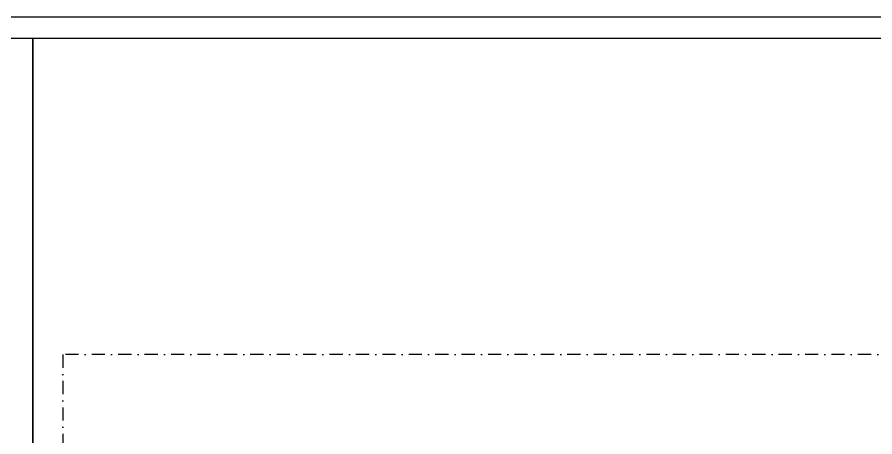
# Model space of a CAD drawing. Header units: millimetres. Extents: x 82776 to 137242, y 11666 to 27998.
# Drawn here: x 105904 to 107531, y 18313 to 19109 of the extents above; entities that cross this region are included whole.
import ezdxf

# ---------------------------------------------------------------- set-up
doc = ezdxf.new("R2010")
doc.units = ezdxf.units.MM
doc.linetypes.add('DASHDOT', pattern=[1, 0.5, -0.25, 0, -0.25])
doc.layers.add('0_IFC_Legend_Viewport', color=7, linetype='Continuous')
doc.layers.add('0_IFC_Notation_Section_50', color=10, linetype='Continuous')
doc.styles.add('IFC_TEXT', font='ARIALN.TTF')

# ---------------------------------------------------------------- blocks, each defined once
blk = doc.blocks.new('C_A-A KST')
at = {"layer": '0_IFC_Notation_Section_50', "linetype": 'DASHDOT', "ltscale": 50}
blk.add_lwpolyline([(924.2, 0), (924.2, 1720), (-1360, 1720), (-1360, 0)], close=True, dxfattribs=at)
blk = doc.blocks.new('*U2571')
at = {"layer": '0_IFC_Legend_Viewport', "transparency": 33554687}
blk.add_lwpolyline([(-3742.9, 2920), (0, 2920), (0, 0), (-3742.9, 0)], close=True, dxfattribs=at)
at = {"style": 'IFC_TEXT'}
for tag, p in [('PAFTA', (-2698.5, 17.9)), ('KOT', (-1159.1, 18)), ('OLCEK', (-110.4, 17.9))]:
    blk.add_attdef(tag, p, '', height=35, dxfattribs=at)
blk = doc.blocks.new('*U2568')
at = {"layer": '0_IFC_Legend_Viewport', "transparency": 33554687}
blk.add_lwpolyline([(-2398.3, 2920), (0, 2920), (0, 0), (-2398.3, 0)], close=True, dxfattribs=at)
at = {"style": 'IFC_TEXT'}
for tag, p in [('PAFTA', (-2026.2, 17.9)), ('KOT', (-1159.1, 18)), ('OLCEK', (-110.4, 17.9))]:
    blk.add_attdef(tag, p, '', height=35, dxfattribs=at)

msp = doc.modelspace()

# ---------------------------------------------------------------- linework, layer by layer
msp.add_lwpolyline([(82776.4, 19109.3), (82776.4, 16109.3), (125837.1, 16109.1), (125837.1, 19109.1)], close=True)

# ---------------------------------------------------------------- next in the draw order: block references
msp.add_blockref('C_A-A KST', (107350.9, 16749.3))

# ---------------------------------------------------------------- next in the draw order: block references
for name, p in [('*U2571', (105933.9, 16149.3)), ('*U2568', (108332.2, 16149.3))]:
    msp.add_blockref(name, p)

doc.saveas('drawing.dxf')
